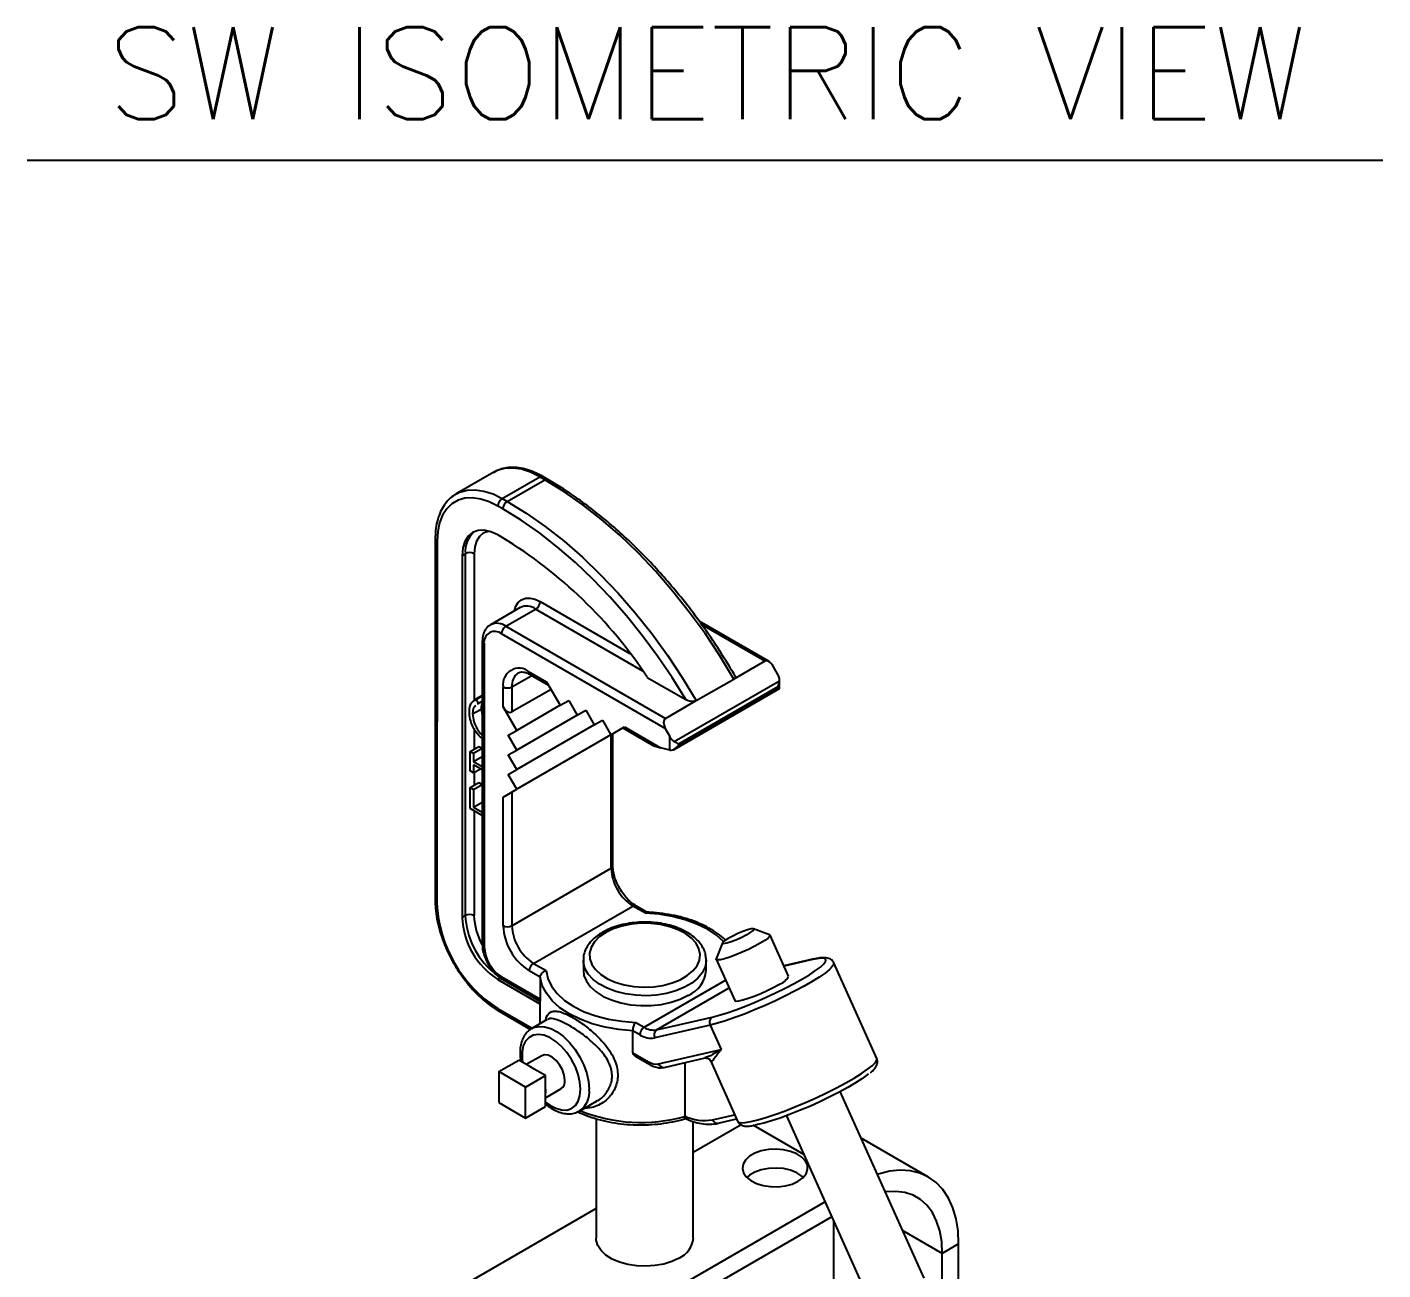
# Model space of a CAD drawing. Extents: x 12.3 to 108.7, y 1.1 to 80.4.
# Drawn here: x 15.32 to 26.35, y 69.88 to 79.99 of the extents above; entities that cross this region are included whole.
import ezdxf
from ezdxf.enums import TextEntityAlignment as Align

# ---------------------------------------------------------------- set-up
doc = ezdxf.new("R2010")
doc.units = 0
doc.header["$MEASUREMENT"] = 0
doc.layers.add('OBJECT', color=7, linetype='CONTINUOUS')
doc.styles.get("Standard").update_dxf_attribs({"font": 'SIMPLEX'})

msp = doc.modelspace()

# ---------------------------------------------------------------- linework, layer by layer
at = {"layer": 'OBJECT', "color": 1}
msp.add_line((15.32, 78.904), (26.352, 78.904), dxfattribs=at)
at = {"layer": 'OBJECT'}
for p, q in [((19.117, 76.365), (18.811, 76.188)), ((19.186, 76.151), (19.492, 76.327)), ((19.226, 76.128), (19.532, 76.304)), ((19.532, 76.304), (19.492, 76.327)), ((19.557, 76.307), (19.517, 76.33)), ((19.186, 76.151), (19.226, 76.128)), ((19.191, 76.067), (19.151, 76.09)), ((18.641, 75.825), (18.641, 72.881)), ((18.656, 75.804), (18.655, 72.861)), ((19.191, 75.832), (19.151, 75.855)), ((18.86, 75.686), (18.859, 72.743)), ((18.886, 75.702), (18.86, 75.686)), ((18.886, 72.759), (18.886, 75.702)), ((18.957, 75.702), (18.957, 74.504)), ((19.333, 75.264), (19.091, 75.124)), ((19.216, 75.112), (19.458, 75.252)), ((20.33, 74.748), (19.458, 75.252)), ((19.494, 75.313), (20.225, 74.89)), ((21.357, 74.825), (20.789, 75.153)), ((20.512, 74.281), (19.181, 75.05)), ((19.216, 75.112), (20.514, 74.362)), ((21.322, 74.828), (20.811, 75.123)), ((19.024, 74.989), (19.024, 72.526)), ((19.039, 74.969), (19.039, 72.505)), ((21.322, 74.828), (21.071, 74.683)), ((19.265, 74.619), (19.427, 74.712)), ((19.406, 74.741), (19.547, 74.66)), ((19.416, 74.718), (19.562, 74.634)), ((20.366, 74.696), (20.679, 74.515)), ((21.428, 74.721), (21.39, 74.788)), ((19.194, 74.456), (19.194, 74.619)), ((19.265, 74.619), (19.265, 74.415)), ((19.583, 74.598), (19.265, 74.415)), ((19.547, 74.66), (19.658, 74.469)), ((20.585, 74.11), (21.442, 74.605)), ((20.586, 74.174), (21.442, 74.668)), ((21.428, 74.62), (20.62, 74.154)), ((20.62, 74.147), (21.428, 74.613)), ((20.765, 74.507), (21.071, 74.683)), ((21.428, 74.613), (21.428, 74.62)), ((21.442, 74.605), (21.442, 74.67)), ((19.024, 74.548), (18.958, 74.51)), ((18.973, 74.516), (19.024, 74.545)), ((18.973, 74.516), (18.989, 74.483)), ((18.989, 74.483), (18.982, 74.476)), ((18.989, 74.483), (19.024, 74.504)), ((19.658, 74.469), (19.304, 74.265)), ((19.658, 74.469), (19.727, 74.508)), ((19.727, 74.508), (19.796, 74.389)), ((20.514, 74.362), (20.765, 74.507)), ((18.945, 74.399), (19.016, 74.439)), ((19.016, 74.439), (19.024, 74.388)), ((19.304, 74.265), (19.194, 74.456)), ((19.796, 74.389), (19.304, 74.105)), ((19.796, 74.389), (19.865, 74.429)), ((19.865, 74.429), (19.934, 74.309)), ((18.957, 74.282), (18.957, 74.113)), ((19.235, 74.225), (19.304, 74.265)), ((19.933, 74.309), (19.304, 73.946)), ((19.934, 74.309), (20.002, 74.349)), ((20.002, 74.349), (20.071, 74.23)), ((20.071, 74.23), (20.182, 74.293)), ((20.167, 74.285), (20.395, 74.153)), ((20.182, 74.293), (20.475, 74.124)), ((20.512, 74.281), (20.549, 74.214)), ((18.925, 74.094), (18.996, 74.135)), ((18.996, 74.135), (19.023, 74.12)), ((19.304, 74.105), (19.235, 74.225)), ((20.071, 74.23), (19.304, 73.787)), ((20.072, 73.143), (20.072, 74.23)), ((20.086, 73.163), (20.087, 74.238)), ((20.549, 74.105), (20.549, 74.214)), ((20.62, 74.154), (20.62, 74.147)), ((18.925, 73.936), (18.925, 74.094)), ((18.925, 74.094), (18.952, 74.079)), ((18.952, 74.079), (19.023, 74.12)), ((18.952, 74.079), (18.952, 74.013)), ((18.952, 74.013), (19.023, 74.054)), ((19.023, 74.12), (19.023, 74.054)), ((19.023, 74.054), (19.024, 74.053)), ((19.235, 74.066), (19.304, 74.105)), ((19.304, 73.946), (19.235, 74.066)), ((20.549, 74.105), (20.475, 74.124)), ((18.952, 73.92), (18.925, 73.936)), ((18.952, 74.013), (19.024, 73.971)), ((19.024, 73.944), (18.952, 73.986)), ((18.952, 73.986), (18.952, 73.92)), ((18.952, 73.92), (19.009, 73.953)), ((18.957, 73.923), (18.957, 73.818)), ((19.235, 73.906), (19.304, 73.946)), ((18.925, 73.8), (18.996, 73.841)), ((18.952, 73.785), (19.023, 73.825)), ((18.996, 73.841), (19.023, 73.825)), ((19.023, 73.825), (19.023, 73.682)), ((19.304, 73.787), (19.235, 73.906)), ((18.925, 73.63), (18.925, 73.8)), ((18.925, 73.8), (18.952, 73.785)), ((18.952, 73.785), (18.952, 73.641)), ((19.194, 73.723), (19.304, 73.787)), ((19.194, 72.676), (19.194, 73.723)), ((19.264, 73.764), (19.264, 72.676)), ((19.024, 73.572), (18.925, 73.63)), ((18.952, 73.641), (19.023, 73.682)), ((18.952, 73.641), (19.024, 73.6)), ((18.957, 73.611), (18.957, 72.759)), ((19.023, 73.682), (19.024, 73.681)), ((19.264, 72.676), (20.072, 73.143)), ((19.441, 72.37), (20.249, 72.836)), ((20.351, 72.777), (20.249, 72.836)), ((20.367, 72.785), (20.274, 72.839)), ((18.886, 72.759), (18.859, 72.743)), ((21.361, 72.603), (21.231, 72.651)), ((21.516, 72.265), (21.366, 72.6)), ((20.979, 72.537), (20.928, 72.408)), ((19.441, 72.37), (19.544, 72.311)), ((19.846, 72.396), (19.846, 72.314)), ((20.846, 72.314), (20.846, 72.396)), ((20.928, 72.403), (21.078, 72.068)), ((21.71, 72.403), (21.478, 72.349)), ((21.701, 72.399), (21.479, 72.348)), ((22.234, 71.595), (21.884, 72.375)), ((19.18, 72.26), (19.495, 72.079)), ((19.495, 72.258), (19.406, 72.309)), ((19.177, 72.254), (19.15, 72.238)), ((19.15, 72.238), (19.492, 72.041)), ((19.19, 72.238), (19.493, 72.063)), ((19.495, 72.258), (19.495, 72.079)), ((20.341, 71.851), (21.004, 72.233)), ((20.442, 71.829), (21.032, 72.17)), ((19.492, 72.063), (19.492, 71.878)), ((19.15, 72.003), (19.43, 71.842)), ((19.161, 71.98), (19.417, 71.832)), ((20.442, 71.829), (20.893, 71.933)), ((19.42, 71.836), (19.426, 71.84)), ((19.553, 71.913), (19.426, 71.84)), ((20.25, 71.643), (20.25, 71.821)), ((20.306, 71.789), (20.25, 71.821)), ((20.272, 71.89), (20.341, 71.851)), ((20.878, 71.868), (20.427, 71.763)), ((20.878, 71.868), (20.967, 71.67)), ((19.507, 71.619), (19.382, 71.547)), ((20.25, 71.643), (20.377, 71.57)), ((20.272, 71.613), (20.387, 71.547)), ((20.458, 71.552), (20.967, 71.67)), ((20.504, 71.524), (20.836, 71.601)), ((19.158, 71.489), (19.32, 71.583)), ((19.375, 71.363), (19.158, 71.489)), ((19.158, 71.489), (19.158, 71.237)), ((19.412, 71.53), (19.32, 71.583)), ((19.447, 71.51), (19.412, 71.53)), ((19.538, 71.457), (19.447, 71.51)), ((20.671, 71.562), (20.671, 71.129)), ((20.871, 71.591), (20.869, 71.592)), ((20.871, 71.591), (20.88, 71.579)), ((20.88, 71.579), (21.101, 71.087)), ((20.884, 71.574), (20.88, 71.579)), ((19.375, 71.363), (19.538, 71.457)), ((19.538, 71.351), (19.538, 71.457)), ((19.375, 71.112), (19.375, 71.363)), ((19.538, 71.311), (19.538, 71.351)), ((19.538, 71.277), (19.663, 71.349)), ((19.538, 71.205), (19.538, 71.311)), ((22.618, 69.81), (21.937, 71.327)), ((19.158, 71.237), (19.375, 71.112)), ((19.375, 71.112), (19.538, 71.205)), ((19.814, 71.169), (19.953, 71.249)), ((19.951, 71.106), (19.95, 70.134)), ((20.671, 71.125), (20.671, 71.129)), ((20.74, 70.134), (20.741, 71.084)), ((21.131, 71.057), (20.741, 70.832)), ((20.897, 71.098), (21.077, 71.139)), ((20.944, 71.069), (21.093, 71.104)), ((21.641, 70.815), (21.228, 71.053)), ((21.499, 71.13), (22.18, 69.614)), ((22.654, 70.632), (22.108, 70.947)), ((21.813, 70.43), (19.515, 69.103)), ((19.951, 70.376), (18.631, 69.614)), ((21.868, 70.308), (19.515, 68.95)), ((21.883, 66.336), (21.883, 70.275)), ((22.767, 70.011), (22.444, 70.198)), ((22.9, 70.088), (22.767, 70.011)), ((22.899, 64.888), (22.9, 70.088)), ((22.767, 69.744), (22.767, 70.011))]:
    msp.add_line(p, q, dxfattribs=at)
at = {"layer": 'OBJECT', "flags": 128}
for points in [[(19.492, 76.327), (19.416, 76.365), (19.342, 76.389), (19.271, 76.399), (19.205, 76.396), (19.144, 76.378), (19.117, 76.365)], [(21.071, 74.683), (20.957, 74.871), (20.836, 75.053), (20.708, 75.228), (20.574, 75.396), (20.435, 75.557), (20.292, 75.708), (20.145, 75.849), (19.994, 75.98), (19.841, 76.1), (19.687, 76.208), (19.532, 76.304)], [(19.151, 76.09), (19.08, 76.125), (19.011, 76.147), (18.945, 76.157), (18.883, 76.154), (18.827, 76.137), (18.777, 76.109), (18.734, 76.068), (18.701, 76.016), (18.676, 75.954), (18.661, 75.883), (18.656, 75.804)], [(18.814, 76.19), (18.839, 76.202), (18.9, 76.219), (18.966, 76.223), (19.037, 76.212), (19.111, 76.188), (19.186, 76.151)], [(19.226, 76.128), (19.381, 76.032), (19.536, 75.924), (19.689, 75.804), (19.839, 75.673), (19.986, 75.531), (20.13, 75.38), (20.269, 75.22), (20.403, 75.052), (20.53, 74.876), (20.651, 74.694), (20.765, 74.507)], [(20.679, 74.515), (20.568, 74.695), (20.45, 74.869), (20.326, 75.037), (20.196, 75.198), (20.062, 75.351), (19.923, 75.495), (19.781, 75.63), (19.636, 75.756), (19.489, 75.871), (19.34, 75.974), (19.191, 76.067)], [(19.151, 75.855), (19.094, 75.881), (19.039, 75.893), (18.989, 75.891), (18.945, 75.875), (18.909, 75.845), (18.882, 75.802), (18.865, 75.749), (18.86, 75.686)], [(19.085, 75.884), (19.071, 75.882), (19.032, 75.868), (19, 75.841), (18.977, 75.804), (18.962, 75.757), (18.957, 75.702)], [(19.286, 75.237), (19.298, 75.275), (19.317, 75.306), (19.344, 75.328), (19.376, 75.34), (19.413, 75.341), (19.452, 75.332), (19.494, 75.313)], [(21.428, 74.613), (21.434, 74.61), (21.438, 74.607), (21.441, 74.606), (21.442, 74.605), (21.442, 74.605)], [(20.586, 74.174), (20.596, 74.168), (20.605, 74.163), (20.613, 74.158), (20.62, 74.154)], [(20.986, 72.547), (20.929, 72.598), (20.855, 72.648), (20.77, 72.69), (20.675, 72.725), (20.572, 72.752), (20.463, 72.769), (20.351, 72.777)], [(20.028, 72.62), (19.976, 72.585), (19.936, 72.544), (19.909, 72.5), (19.897, 72.454), (19.899, 72.407), (19.915, 72.362), (19.945, 72.319), (19.988, 72.279), (20.042, 72.245), (20.106, 72.217), (20.178, 72.195), (20.256, 72.182), (20.336, 72.177), (20.416, 72.18), (20.494, 72.191), (20.568, 72.211), (20.634, 72.237), (20.691, 72.27), (20.737, 72.308), (20.771, 72.351), (20.79, 72.396), (20.796, 72.442), (20.787, 72.489), (20.763, 72.533), (20.727, 72.575), (20.678, 72.612), (20.618, 72.643), (20.55, 72.668), (20.475, 72.685), (20.396, 72.695), (20.316, 72.696), (20.236, 72.688), (20.16, 72.673), (20.09, 72.65), (20.028, 72.62)], [(21.361, 72.603), (21.365, 72.6), (21.363, 72.59), (21.349, 72.575), (21.322, 72.556), (21.286, 72.533), (21.241, 72.509), (21.191, 72.484), (21.138, 72.46), (21.086, 72.439), (21.037, 72.421), (20.995, 72.408), (20.961, 72.4), (20.939, 72.398), (20.928, 72.402), (20.928, 72.408)], [(21.025, 72.573), (20.997, 72.555), (20.981, 72.542), (20.979, 72.533), (20.99, 72.532), (21.014, 72.536), (21.048, 72.547), (21.088, 72.562), (21.13, 72.581), (21.17, 72.601), (21.202, 72.619), (21.225, 72.635), (21.234, 72.646), (21.229, 72.651), (21.211, 72.65), (21.182, 72.642), (21.145, 72.629), (21.103, 72.612), (21.062, 72.592), (21.025, 72.573)], [(20.846, 72.398), (20.846, 72.39), (20.837, 72.341), (20.814, 72.294), (20.777, 72.25), (20.728, 72.21), (20.668, 72.175), (20.599, 72.147), (20.522, 72.126), (20.441, 72.112), (20.356, 72.107), (20.272, 72.11), (20.189, 72.122), (20.111, 72.141), (20.04, 72.167), (19.978, 72.2), (19.926, 72.239), (19.886, 72.282), (19.859, 72.329), (19.847, 72.377), (19.846, 72.396)], [(21.884, 72.375), (21.884, 72.363), (21.872, 72.344), (21.848, 72.32), (21.813, 72.291), (21.766, 72.259), (21.709, 72.223), (21.643, 72.185), (21.57, 72.146), (21.492, 72.106), (21.409, 72.066), (21.325, 72.028), (21.24, 71.992), (21.157, 71.958), (21.078, 71.929), (21.004, 71.903), (20.937, 71.883), (20.878, 71.868)], [(21.789, 72.353), (21.802, 72.365), (21.816, 72.385), (21.818, 72.4), (21.807, 72.409), (21.783, 72.412), (21.748, 72.408), (21.701, 72.399)], [(21.71, 72.403), (21.708, 72.402), (21.701, 72.399)], [(19.544, 72.311), (19.558, 72.246), (19.588, 72.184), (19.634, 72.124), (19.694, 72.069), (19.768, 72.02), (19.853, 71.977), (19.948, 71.943), (20.051, 71.916), (20.16, 71.899), (20.272, 71.89)], [(19.846, 72.314), (19.851, 72.271), (19.871, 72.224), (19.904, 72.179), (19.95, 72.138), (20.008, 72.101), (20.075, 72.072), (20.15, 72.049), (20.23, 72.033), (20.314, 72.026), (20.399, 72.027), (20.482, 72.036), (20.561, 72.054), (20.635, 72.078), (20.699, 72.11)], [(20.893, 71.933), (20.95, 71.948), (21.015, 71.968), (21.088, 71.993), (21.165, 72.023), (21.245, 72.055), (21.327, 72.091), (21.409, 72.129), (21.487, 72.167), (21.561, 72.205), (21.628, 72.243), (21.687, 72.278), (21.736, 72.311), (21.775, 72.34), (21.789, 72.353)], [(20.25, 71.821), (20.135, 71.831), (20.024, 71.85), (19.918, 71.878), (19.82, 71.915), (19.732, 71.959), (19.656, 72.009), (19.593, 72.066), (19.545, 72.127), (19.512, 72.191), (19.495, 72.258)], [(21.078, 72.068), (21.078, 72.067), (21.089, 72.063), (21.112, 72.065), (21.145, 72.073), (21.188, 72.086), (21.236, 72.104), (21.289, 72.125), (21.341, 72.149), (21.391, 72.174), (21.436, 72.198)], [(19.426, 71.84), (19.441, 71.847), (19.483, 71.857), (19.53, 71.855), (19.581, 71.84), (19.633, 71.813), (19.685, 71.774), (19.734, 71.726), (19.779, 71.67), (19.818, 71.608), (19.851, 71.542), (19.874, 71.475), (19.889, 71.409), (19.894, 71.346)], [(19.823, 71.346), (19.818, 71.404), (19.804, 71.466), (19.781, 71.528), (19.749, 71.589), (19.711, 71.645), (19.668, 71.694), (19.621, 71.735), (19.573, 71.766), (19.525, 71.785), (19.48, 71.792), (19.439, 71.786), (19.404, 71.768), (19.376, 71.738), (19.357, 71.698), (19.347, 71.649), (19.347, 71.593), (19.351, 71.565)], [(19.695, 71.42), (19.69, 71.461), (19.676, 71.503), (19.653, 71.544), (19.625, 71.579), (19.593, 71.606), (19.56, 71.622), (19.53, 71.626), (19.507, 71.619)], [(21.101, 71.087), (21.108, 71.079), (21.129, 71.074), (21.163, 71.076), (21.208, 71.083), (21.265, 71.096), (21.33, 71.115), (21.404, 71.14), (21.483, 71.169), (21.567, 71.202), (21.653, 71.238), (21.74, 71.277), (21.825, 71.317), (21.906, 71.358), (21.982, 71.398), (22.05, 71.437), (22.109, 71.474), (22.159, 71.508), (22.196, 71.537), (22.222, 71.563), (22.234, 71.583), (22.234, 71.595)], [(22.167, 71.47), (22.156, 71.462), (22.113, 71.431), (22.06, 71.397), (21.998, 71.36), (21.927, 71.322), (21.851, 71.283), (21.77, 71.244), (21.688, 71.207), (21.605, 71.172), (21.524, 71.14), (21.448, 71.112), (21.378, 71.089), (21.315, 71.07), (21.262, 71.058), (21.244, 71.055)], [(19.538, 71.241), (19.573, 71.216), (19.621, 71.191), (19.668, 71.178), (19.711, 71.177), (19.749, 71.189), (19.781, 71.213), (19.804, 71.249), (19.818, 71.293), (19.823, 71.346)], [(21.594, 70.597), (21.632, 70.625), (21.658, 70.657), (21.671, 70.692), (21.669, 70.728), (21.653, 70.762), (21.624, 70.793), (21.583, 70.82), (21.532, 70.84), (21.475, 70.854), (21.414, 70.859), (21.352, 70.856), (21.294, 70.845), (21.241, 70.826), (21.198, 70.801), (21.165, 70.77), (21.146, 70.737), (21.141, 70.701), (21.15, 70.666), (21.172, 70.633), (21.208, 70.604), (21.254, 70.58), (21.308, 70.563), (21.368, 70.554), (21.429, 70.553), (21.49, 70.56), (21.545, 70.575), (21.594, 70.597)], [(21.636, 70.629), (21.624, 70.64), (21.583, 70.667), (21.532, 70.687), (21.475, 70.7), (21.414, 70.705), (21.352, 70.702), (21.294, 70.691), (21.241, 70.672), (21.198, 70.647), (21.176, 70.629)], [(22.9, 70.088), (22.895, 70.193), (22.879, 70.291), (22.853, 70.381), (22.817, 70.461), (22.771, 70.53), (22.717, 70.587), (22.654, 70.632), (22.584, 70.664), (22.507, 70.682), (22.425, 70.687), (22.338, 70.679), (22.247, 70.656), (22.239, 70.654)], [(22.767, 70.011), (22.762, 70.106), (22.747, 70.195), (22.721, 70.274), (22.686, 70.344), (22.642, 70.403), (22.589, 70.45), (22.529, 70.485), (22.462, 70.507), (22.389, 70.515), (22.311, 70.511), (22.304, 70.51)], [(20.625, 69.973), (20.567, 69.945), (20.501, 69.924), (20.429, 69.911), (20.355, 69.906), (20.28, 69.909), (20.207, 69.92), (20.14, 69.939), (20.08, 69.965), (20.029, 69.997), (19.99, 70.034), (19.964, 70.075), (19.951, 70.118), (19.95, 70.134)]]:
    msp.add_lwpolyline(points, dxfattribs=at)
at = {"layer": 'OBJECT'}
for centre, radius, start, end in [((19.506, 76.307), 0.0251, 65.6867, 125.6206), ((19.546, 76.285), 0.0238, 63.7246, 127.5709), ((19.228, 76.086), 0.0769, 122.6045, 177.3841), ((19.268, 76.063), 0.0768, 122.6033, 177.3853), ((18.665, 75.826), 0.024, 184.088, 247.1986), ((19.099, 75.721), 0.214, 131.0942, 185.1249), ((17.225, 72.62), 3.766, 33.4655, 58.5277), ((18.922, 75.634), 0.0768, 62.6016, 117.3874), ((19.386, 75.153), 0.123, 53.5202, 115.1556), ((19.417, 75.316), 0.0769, 302.6049, 357.3838), ((19.143, 75.013), 0.123, 53.6606, 115.3874), ((19.125, 74.983), 0.0873, 50.7796, 189.197), ((19.257, 75.047), 0.0768, 122.6033, 177.3853), ((19.049, 74.992), 0.0252, 185.7007, 245.6145), ((19.323, 74.64), 0.131, 50.7798, 189.197), ((19.387, 74.632), 0.123, 124.875, 186.2903), ((19.431, 74.739), 0.0251, 174.3683, 234.2995), ((19.229, 74.687), 0.0768, 242.5999, 297.3878), ((20.061, 73.166), 0.0251, 294.3769, 354.3013), ((20.456, 73.16), 0.384, 182.5999, 237.3888), ((18.665, 72.883), 0.0246, 184.9649, 246.3363), ((19.726, 72.907), 1.072, 182.4817, 237.5069), ((20.263, 72.817), 0.0246, 64.7306, 126.354), ((19.492, 72.772), 0.633, 182.5999, 237.3889), ((18.921, 72.69), 0.0768, 62.5988, 117.3902), ((19.523, 72.788), 0.638, 182.6434, 229.636), ((19.473, 72.776), 0.517, 181.8794, 209.3096), ((19.654, 72.697), 0.461, 182.5998, 237.3888), ((19.229, 72.745), 0.0768, 242.5989, 297.3888), ((19.648, 72.694), 0.384, 182.5999, 237.3888), ((19.048, 72.528), 0.0244, 184.7028, 246.5953), ((19.346, 72.519), 0.307, 182.5998, 237.389), ((19.482, 72.306), 0.0769, 122.604, 177.3846), ((19.205, 72.258), 0.0251, 174.3696, 234.2988), ((20.601, 72.335), 0.246, 293.6278, 355.0508), ((21.389, 72.336), 0.146, 288.7818, 330.4919), ((19.175, 72.001), 0.0248, 173.9004, 234.783), ((20.924, 71.892), 0.0515, 126.2977, 207.7935), ((20.382, 71.786), 0.0769, 122.6049, 177.3843), ((20.419, 71.97), 0.143, 236.6902, 279.2158), ((20.473, 71.787), 0.0515, 126.2966, 207.7945), ((20.4, 71.933), 0.172, 236.6917, 279.2148), ((19.356, 71.394), 0.147, 52.025, 67.964), ((20.401, 71.567), 0.0241, 172.8757, 235.8071), ((20.439, 71.665), 0.114, 236.69, 279.2166), ((20.498, 71.566), 0.0423, 198.6016, 278.854), ((20.84, 71.554), 0.0489, 24.1592, 50.3364), ((19.619, 71.412), 0.0765, 304.8187, 6.4802), ((19.393, 71.331), 0.147, 352.0193, 7.9637), ((19.708, 71.323), 0.187, 304.6602, 7.0116), ((20.314, 72.396), 1.32, 248.0045, 285.7087), ((20.831, 71.455), 0.363, 243.7988, 280.4909), ((20.938, 71.113), 0.0437, 200.0771, 277.3802), ((20.546, 70.152), 0.196, 293.8693, 354.8092)]:
    msp.add_arc(centre, radius, start, end, dxfattribs=at)
for centre, major_axis, ratio, start_param, end_param in [((21.355, 74.768), (-0.0326, 0.0603), 0.595383, 4.729375, 6.300171), ((21.392, 74.701), (-0.0348, 0.0642), 0.558702, 3.910159, 4.727347), ((21.392, 74.641), (0.0354, 0.0612), 0.577384, 4.712387, 5.465996), ((19.229, 74.476), (-0.0353, 0.0612), 0.577335, 1.570841, 3.141638), ((20.548, 74.302), (-0.0326, 0.0603), 0.595383, 0.016986, 1.587782), ((20.51, 74.144), (0.132, -0.027), 0.206212, 3.69976, 4.485154), ((20.585, 74.234), (-0.0348, 0.0642), 0.558702, 1.585754, 2.402941), ((20.585, 74.168), (0.0354, 0.0612), 0.577384, 3.411627, 4.712387), ((20.585, 74.125), (0.0499, 0.0096), 0.405141, 3.8493, 4.119336)]:
    msp.add_ellipse(centre, major_axis=major_axis, ratio=ratio, start_param=start_param, end_param=end_param, dxfattribs=at)
for points, knots in [([(19.517, 76.33), (19.504, 76.337), (19.468, 76.357), (19.408, 76.381), (19.338, 76.4), (19.27, 76.406), (19.206, 76.4), (19.153, 76.385), (19.125, 76.368), (19.114, 76.361)], [0, 0, 0, 0, 0.0872386, 0.2524364, 0.4176809, 0.5818108, 0.7435382, 0.9019512, 1, 1, 1, 1]), ([(21.078, 74.712), (21.067, 74.732), (21.022, 74.807), (20.941, 74.936), (20.831, 75.098), (20.716, 75.254), (20.596, 75.404), (20.472, 75.547), (20.344, 75.684), (20.213, 75.813), (20.079, 75.933), (19.943, 76.045), (19.805, 76.148), (19.676, 76.236), (19.593, 76.285), (19.557, 76.307)], [0, 0, 0, 0, 0.0280781, 0.1104732, 0.1928816, 0.2752962, 0.3577205, 0.4401576, 0.5226103, 0.605082, 0.687575, 0.7700917, 0.8526335, 0.9352007, 1, 1, 1, 1]), ([(18.815, 76.189), (18.806, 76.184), (18.78, 76.17), (18.743, 76.136), (18.706, 76.088), (18.676, 76.03), (18.655, 75.964), (18.643, 75.895), (18.642, 75.847), (18.641, 75.825)], [0, 0, 0, 0, 0.076189, 0.230407, 0.384913, 0.541553, 0.701121, 0.863217, 1, 1, 1, 1]), ([(19.091, 75.122), (19.084, 75.118), (19.065, 75.108), (19.045, 75.08), (19.029, 75.043), (19.025, 75.011), (19.024, 74.992), (19.024, 74.989)], [0, 0, 0, 0, 0.166949, 0.41593, 0.668016, 0.942781, 1, 1, 1, 1]), ([(19.317, 74.733), (19.322, 74.735), (19.332, 74.741), (19.355, 74.741), (19.384, 74.735), (19.406, 74.724), (19.416, 74.718)], [0, 0, 0, 0, 0.2459343, 0.5092589, 0.7615597, 1, 1, 1, 1]), ([(21.077, 74.712), (21.079, 74.71), (21.083, 74.704), (21.082, 74.695), (21.078, 74.688), (21.073, 74.684), (21.071, 74.683)], [0, 0, 0, 0, 0.2626449, 0.5742292, 0.8217056, 1, 1, 1, 1]), ([(18.919, 74.416), (18.919, 74.43), (18.921, 74.457), (18.936, 74.497), (18.959, 74.509), (18.973, 74.516)], [0, 0, 0, 0, 0.280839, 0.561442, 1, 1, 1, 1]), ([(18.972, 74.466), (18.965, 74.461), (18.947, 74.448), (18.946, 74.417), (18.945, 74.399)], [0, 0, 0, 0, 0.395431, 1, 1, 1, 1]), ([(19.024, 74.489), (19.024, 74.489), (19.015, 74.479), (19.016, 74.459), (19.016, 74.439)], [0, 0, 0, 0, 0.0005364, 1, 1, 1, 1]), ([(20.765, 74.507), (20.762, 74.505), (20.755, 74.502), (20.74, 74.5), (20.72, 74.501), (20.698, 74.506), (20.686, 74.512), (20.679, 74.515)], [0, 0, 0, 0, 0.138343, 0.27604, 0.470201, 0.74205, 1, 1, 1, 1]), ([(19.024, 74.2), (19.014, 74.207), (18.984, 74.23), (18.948, 74.29), (18.922, 74.358), (18.92, 74.396), (18.919, 74.416)], [0, 0, 0, 0, 0.159958, 0.485915, 0.742764, 1, 1, 1, 1]), ([(18.945, 74.399), (18.947, 74.378), (18.951, 74.337), (18.98, 74.277), (19.007, 74.238), (19.022, 74.227), (19.024, 74.226)], [0, 0, 0, 0, 0.34233, 0.684422, 0.953695, 1, 1, 1, 1]), ([(20.274, 72.839), (20.267, 72.843), (20.249, 72.854), (20.218, 72.88), (20.182, 72.919), (20.15, 72.964), (20.123, 73.013), (20.102, 73.064), (20.09, 73.113), (20.087, 73.145), (20.086, 73.161), (20.086, 73.163)], [0, 0, 0, 0, 0.067196, 0.19703, 0.328084, 0.46016, 0.592763, 0.725247, 0.85683, 0.979681, 1, 1, 1, 1]), ([(18.641, 72.881), (18.641, 72.867), (18.642, 72.825), (18.65, 72.753), (18.668, 72.665), (18.695, 72.576), (18.73, 72.488), (18.772, 72.401), (18.821, 72.318), (18.876, 72.239), (18.936, 72.166), (19.001, 72.1), (19.068, 72.042), (19.122, 72.003), (19.153, 71.985), (19.161, 71.98)], [0, 0, 0, 0, 0.044817, 0.129353, 0.213789, 0.298089, 0.382268, 0.466367, 0.550437, 0.634533, 0.718694, 0.802982, 0.887454, 0.972156, 1, 1, 1, 1]), ([(20.845, 72.399), (20.844, 72.412), (20.843, 72.442), (20.827, 72.486), (20.799, 72.532), (20.76, 72.573), (20.711, 72.611), (20.652, 72.644), (20.585, 72.67), (20.513, 72.69), (20.436, 72.702), (20.357, 72.707), (20.278, 72.704), (20.201, 72.694), (20.127, 72.676), (20.06, 72.653), (20.021, 72.633), (20.003, 72.623)], [0, 0, 0, 0, 0.049761, 0.113345, 0.177713, 0.243932, 0.312013, 0.381225, 0.450768, 0.520193, 0.589446, 0.658579, 0.727688, 0.796867, 0.866207, 0.935823, 1, 1, 1, 1]), ([(20.364, 72.786), (20.361, 72.786), (20.358, 72.785), (20.353, 72.78), (20.351, 72.777), (20.351, 72.777)], [0, 0, 0, 0, 0.531288, 0.989392, 1, 1, 1, 1]), ([(21.003, 72.558), (20.997, 72.565), (20.974, 72.588), (20.923, 72.625), (20.851, 72.668), (20.77, 72.705), (20.683, 72.736), (20.59, 72.759), (20.493, 72.776), (20.416, 72.784), (20.373, 72.786), (20.364, 72.786)], [0, 0, 0, 0, 0.04449, 0.174929, 0.306201, 0.437724, 0.569144, 0.700379, 0.831435, 0.962361, 1, 1, 1, 1]), ([(20.003, 72.623), (19.992, 72.617), (19.963, 72.599), (19.922, 72.565), (19.883, 72.519), (19.858, 72.47), (19.846, 72.428), (19.847, 72.403), (19.847, 72.396)], [0, 0, 0, 0, 0.109129, 0.315333, 0.52125, 0.723346, 0.918759, 1, 1, 1, 1]), ([(19.024, 72.526), (19.024, 72.517), (19.025, 72.491), (19.034, 72.447), (19.053, 72.396), (19.08, 72.346), (19.113, 72.302), (19.15, 72.264), (19.177, 72.246), (19.19, 72.238)], [0, 0, 0, 0, 0.084369, 0.238909, 0.392868, 0.546383, 0.700224, 0.855221, 1, 1, 1, 1]), ([(21.883, 72.375), (21.882, 72.377), (21.879, 72.388), (21.863, 72.402), (21.843, 72.412), (21.82, 72.416), (21.79, 72.417), (21.754, 72.412), (21.723, 72.406), (21.71, 72.403)], [0, 0, 0, 0, 0.029769, 0.147655, 0.262553, 0.396877, 0.583795, 0.818184, 1, 1, 1, 1]), ([(19.495, 72.258), (19.495, 72.262), (19.496, 72.271), (19.504, 72.285), (19.515, 72.297), (19.529, 72.306), (19.539, 72.31), (19.543, 72.311), (19.544, 72.311)], [0, 0, 0, 0, 0.197773, 0.395367, 0.598086, 0.812873, 0.995765, 1, 1, 1, 1]), ([(19.495, 72.079), (19.495, 72.076), (19.495, 72.069), (19.494, 72.063), (19.494, 72.063), (19.493, 72.063)], [0, 0, 0, 0, 0.295984, 0.5901, 1, 1, 1, 1]), ([(19.539, 71.905), (19.542, 71.915), (19.549, 71.952), (19.574, 71.974), (19.611, 71.983), (19.647, 71.979), (19.69, 71.965), (19.75, 71.936), (19.835, 71.884), (19.938, 71.801), (20.018, 71.718), (20.072, 71.641), (20.104, 71.579), (20.123, 71.515), (20.128, 71.462), (20.121, 71.393), (20.089, 71.312), (20.023, 71.245), (19.957, 71.21), (19.905, 71.193), (19.871, 71.193), (19.857, 71.193)], [0, 0, 0, 0, 0.031684, 0.113152, 0.156766, 0.200344, 0.241446, 0.282526, 0.356562, 0.430699, 0.51269, 0.558345, 0.603978, 0.648023, 0.692047, 0.71688, 0.799072, 0.879687, 0.923346, 0.966979, 1, 1, 1, 1]), ([(19.954, 71.252), (19.957, 71.253), (19.991, 71.265), (20.041, 71.322), (20.075, 71.392), (20.083, 71.47), (20.073, 71.518), (20.049, 71.573), (20.026, 71.612), (19.973, 71.68), (19.895, 71.753), (19.795, 71.826), (19.698, 71.885), (19.616, 71.918), (19.571, 71.928), (19.558, 71.914), (19.557, 71.912)], [0, 0, 0, 0, 0.009537, 0.111559, 0.213409, 0.243924, 0.344659, 0.352056, 0.409426, 0.466852, 0.572071, 0.668286, 0.764764, 0.871167, 0.983143, 1, 1, 1, 1]), ([(19.419, 71.834), (19.412, 71.829), (19.392, 71.817), (19.367, 71.786), (19.346, 71.743), (19.333, 71.693), (19.331, 71.636), (19.332, 71.595), (19.337, 71.573), (19.338, 71.573)], [0, 0, 0, 0, 0.098011, 0.268138, 0.440604, 0.619641, 0.805252, 0.994424, 1, 1, 1, 1]), ([(20.25, 71.821), (20.25, 71.826), (20.251, 71.835), (20.254, 71.852), (20.259, 71.867), (20.265, 71.881), (20.27, 71.888), (20.272, 71.89), (20.272, 71.89)], [0, 0, 0, 0, 0.197768, 0.395366, 0.598083, 0.812872, 0.995764, 1, 1, 1, 1]), ([(20.272, 71.613), (20.271, 71.614), (20.265, 71.617), (20.257, 71.624), (20.251, 71.634), (20.25, 71.64), (20.25, 71.643)], [0, 0, 0, 0, 0.097323, 0.481067, 0.777129, 1, 1, 1, 1]), ([(20.967, 71.67), (20.967, 71.67), (20.956, 71.663), (20.919, 71.641), (20.874, 71.612), (20.844, 71.605), (20.835, 71.602)], [0, 0, 0, 0, 0.003254, 0.203391, 0.746075, 1, 1, 1, 1]), ([(20.835, 71.6), (20.837, 71.6), (20.843, 71.602), (20.861, 71.599), (20.867, 71.593), (20.869, 71.592)], [0, 0, 0, 0, 0.148006, 0.754421, 1, 1, 1, 1]), ([(20.967, 71.67), (20.967, 71.67), (20.959, 71.66), (20.942, 71.637), (20.92, 71.607), (20.903, 71.584), (20.892, 71.571), (20.887, 71.573), (20.884, 71.574)], [0, 0, 0, 0, 0.002751, 0.176458, 0.410879, 0.649441, 0.822593, 1, 1, 1, 1]), ([(20.387, 71.547), (20.395, 71.542), (20.416, 71.531), (20.451, 71.521), (20.482, 71.52), (20.5, 71.523), (20.504, 71.524)], [0, 0, 0, 0, 0.2062724, 0.5523933, 0.8750451, 1, 1, 1, 1]), ([(22.182, 71.48), (22.185, 71.483), (22.202, 71.496), (22.217, 71.514), (22.233, 71.537), (22.24, 71.559), (22.241, 71.581), (22.235, 71.591), (22.233, 71.594)], [0, 0, 0, 0, 0.086572, 0.417424, 0.61811, 0.78369, 0.940251, 1, 1, 1, 1]), ([(19.538, 71.226), (19.553, 71.214), (19.586, 71.189), (19.637, 71.163), (19.689, 71.148), (19.737, 71.145), (19.78, 71.151), (19.804, 71.164), (19.814, 71.17)], [0, 0, 0, 0, 0.168704, 0.35409, 0.540394, 0.705171, 0.863986, 1, 1, 1, 1]), ([(19.8, 71.163), (19.823, 71.153), (19.873, 71.13), (19.959, 71.102), (20.053, 71.08), (20.151, 71.064), (20.251, 71.056), (20.352, 71.055), (20.452, 71.062), (20.551, 71.076), (20.627, 71.092), (20.668, 71.105), (20.679, 71.109)], [0, 0, 0, 0, 0.094068, 0.202372, 0.31052, 0.418528, 0.526438, 0.634305, 0.742188, 0.850133, 0.958199, 1, 1, 1, 1]), ([(20.677, 71.108), (20.677, 71.108), (20.675, 71.108), (20.673, 71.113), (20.672, 71.12), (20.671, 71.124), (20.671, 71.125)], [0, 0, 0, 0, 0.10158, 0.536727, 0.912046, 1, 1, 1, 1]), ([(20.677, 71.108), (20.686, 71.104), (20.718, 71.089), (20.773, 71.072), (20.842, 71.06), (20.899, 71.061), (20.932, 71.067), (20.944, 71.069)], [0, 0, 0, 0, 0.092318, 0.348623, 0.604339, 0.857177, 1, 1, 1, 1]), ([(21.102, 71.087), (21.102, 71.085), (21.105, 71.075), (21.121, 71.061), (21.141, 71.05), (21.164, 71.046), (21.19, 71.045), (21.214, 71.048), (21.227, 71.05)], [0, 0, 0, 0, 0.033212, 0.187202, 0.336169, 0.508696, 0.746872, 1, 1, 1, 1])]:
    msp.add_open_spline(points, degree=3, knots=knots, dxfattribs=at)

# ---------------------------------------------------------------- texts
at = {"layer": 'OBJECT', "color": 1}
msp.add_text('SW ISOMETRIC VIEW', height=0.75, dxfattribs=at).set_placement((20.853, 79.236), align=Align.CENTER)

doc.saveas('drawing.dxf')
